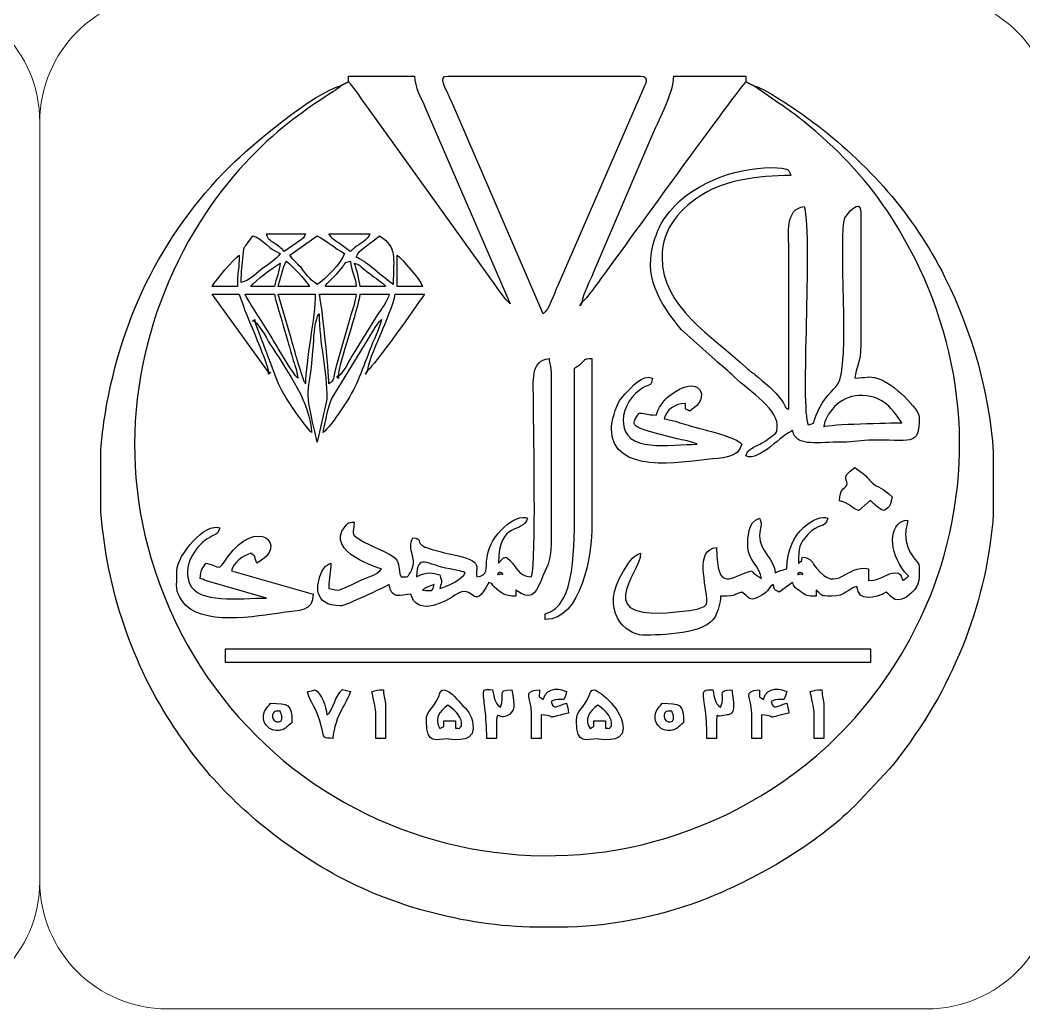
# Model space of a CAD drawing. Header units: millimetres. Extents: x -591 to 604, y 170 to 320.
# Drawn here: x 304.61 to 353.87, y 170.47 to 219.02 of the extents above; entities that cross this region are included whole.
import ezdxf

# ---------------------------------------------------------------- set-up
doc = ezdxf.new("R2010")
doc.units = ezdxf.units.MM
doc.header["$MEASUREMENT"] = 0
doc.layers.add('Layer 1', color=7, linetype='Continuous')

msp = doc.modelspace()

# ---------------------------------------------------------------- linework, layer by layer
at = {"layer": 'Layer 1', "color": 250, "lineweight": 18}
for points in [[(262.0292, 220.2725), (262.0292, 220.2725), (299.3166, 220.2725), (299.3166, 220.2725), (302.7625, 220.2725), (305.5729, 217.4621), (305.5729, 214.0162), (305.5729, 214.0162), (305.5729, 176.7288), (305.5729, 176.7288), (305.5729, 173.2829), (302.7625, 170.4725), (299.3166, 170.4725), (299.3166, 170.4725), (262.0292, 170.4725), (262.0292, 170.4725), (258.5833, 170.4725), (255.7729, 173.2829), (255.7729, 176.7288), (255.7729, 176.7288), (255.7729, 214.0162), (255.7729, 214.0162), (255.7729, 217.4621), (258.5833, 220.2725), (262.0292, 220.2725)], [(311.8292, 220.2725), (311.8292, 220.2725), (349.1166, 220.2725), (349.1166, 220.2725), (352.5625, 220.2725), (355.3729, 217.4621), (355.3729, 214.0162), (355.3729, 214.0162), (355.3729, 176.7288), (355.3729, 176.7288), (355.3729, 173.2829), (352.5625, 170.4725), (349.1166, 170.4725), (349.1166, 170.4725), (311.8292, 170.4725), (311.8292, 170.4725), (308.3833, 170.4725), (305.5729, 173.2829), (305.5729, 176.7288), (305.5729, 176.7288), (305.5729, 214.0162), (305.5729, 214.0162), (305.5729, 217.4621), (308.3833, 220.2725), (311.8292, 220.2725)]]:
    msp.add_open_spline(points, degree=3, knots=[0, 0, 0, 0, 0.125, 0.125, 0.125, 0.25, 0.25, 0.25, 0.375, 0.375, 0.375, 0.5, 0.5, 0.5, 0.625, 0.625, 0.625, 0.75, 0.75, 0.75, 0.875, 0.875, 0.875, 1, 1, 1, 1], dxfattribs=at)
at = {"layer": 'Layer 1', "color": 240}
for points, knots in [([(340.6086, 215.7875), (340.6086, 215.7875), (341.8517, 214.927), (341.8517, 214.927), (342.3052, 214.6247), (342.6274, 214.3902), (343.0645, 214.0364), (344.6564, 212.7483), (346.0343, 211.3385), (347.1687, 209.6301), (350.3679, 204.8115), (351.6842, 198.8305), (349.9401, 192.6866), (348.7464, 188.4813), (346.1604, 184.838), (343.15, 182.4562), (331.7688, 173.4512), (315.1576, 178.6985), (311.0269, 192.6121), (309.256, 198.577), (310.5464, 204.754), (313.7008, 209.5151), (316.585, 213.8681), (320.0318, 215.3707), (320.3371, 215.7875), (319.0893, 215.4968), (315.9263, 212.8586), (314.9108, 211.8432), (311.4588, 208.3916), (309.4269, 204.1153), (308.7241, 199.2881), (308.6586, 198.8392), (308.6096, 198.3872), (308.5759, 197.9331), (308.5759, 197.9331), (308.5759, 194.8858), (308.5759, 194.8858), (308.8508, 191.0946), (310.1288, 187.3401), (312.171, 184.2897), (312.5116, 183.781), (312.7595, 183.4306), (313.1237, 182.9477), (314.7836, 180.7463), (317.0312, 178.86), (319.3861, 177.4489), (322.4029, 175.6412), (325.9899, 174.6299), (329.6087, 174.4793), (329.6087, 174.4793), (331.5016, 174.4793), (331.5016, 174.4793), (333.8773, 174.5787), (336.2263, 175.0554), (338.3957, 175.9271), (340.8467, 176.9121), (343.6903, 178.581), (345.5588, 180.4297), (345.5588, 180.4297), (347.2738, 182.2528), (347.2738, 182.2528), (347.4527, 182.4643), (347.6271, 182.6916), (347.781, 182.8928), (350.5437, 186.5041), (352.0745, 190.5925), (352.3699, 194.7787), (352.3699, 194.7787), (352.3699, 197.7939), (352.3699, 197.7939), (352.1652, 200.7065), (351.3689, 203.6224), (349.9794, 206.4167), (348.4627, 209.4669), (346.1818, 212.0047), (343.5182, 214.0118), (342.9522, 214.4384), (341.263, 215.6351), (340.6086, 215.7875)], [0, 0, 0, 0, 0.0384615, 0.0384615, 0.0384615, 0.0769231, 0.0769231, 0.0769231, 0.1153846, 0.1153846, 0.1153846, 0.1538462, 0.1538462, 0.1538462, 0.1923077, 0.1923077, 0.1923077, 0.2307692, 0.2307692, 0.2307692, 0.2692308, 0.2692308, 0.2692308, 0.3076923, 0.3076923, 0.3076923, 0.3461538, 0.3461538, 0.3461538, 0.3846154, 0.3846154, 0.3846154, 0.4230769, 0.4230769, 0.4230769, 0.4615385, 0.4615385, 0.4615385, 0.5, 0.5, 0.5, 0.5384615, 0.5384615, 0.5384615, 0.5769231, 0.5769231, 0.5769231, 0.6153846, 0.6153846, 0.6153846, 0.6538462, 0.6538462, 0.6538462, 0.6923077, 0.6923077, 0.6923077, 0.7307692, 0.7307692, 0.7307692, 0.7692308, 0.7692308, 0.7692308, 0.8076923, 0.8076923, 0.8076923, 0.8461538, 0.8461538, 0.8461538, 0.8846154, 0.8846154, 0.8846154, 0.9230769, 0.9230769, 0.9230769, 0.9615385, 0.9615385, 0.9615385, 1, 1, 1, 1]), ([(320.5283, 215.8831), (320.5283, 215.8831), (320.3371, 215.7875), (320.3371, 215.7875), (320.3371, 215.7875), (320.5283, 215.8831), (320.5283, 215.8831)], [0, 0, 0, 0, 0.5, 0.5, 0.5, 1, 1, 1, 1]), ([(320.7196, 215.9787), (320.7196, 215.9787), (320.5283, 215.8831), (320.5283, 215.8831), (320.5283, 215.8831), (320.7196, 215.9787), (320.7196, 215.9787)], [0, 0, 0, 0, 0.5, 0.5, 0.5, 1, 1, 1, 1]), ([(320.7196, 215.9787), (320.9502, 215.8096), (321.4702, 214.9777), (321.7027, 214.667), (321.7027, 214.667), (327.6232, 206.4356), (327.6232, 206.4356), (327.7936, 206.1854), (328.4925, 205.1977), (328.6561, 205.078), (328.6561, 205.078), (324.4753, 214.7622), (324.4753, 214.7622), (324.2812, 215.2163), (323.9706, 215.7037), (323.9706, 216.2656), (323.9706, 216.2656), (320.7196, 216.2656), (320.7196, 216.2656), (320.7196, 216.2656), (320.7196, 215.9787), (320.7196, 215.9787)], [0, 0, 0, 0, 0.1428571, 0.1428571, 0.1428571, 0.2857143, 0.2857143, 0.2857143, 0.4285714, 0.4285714, 0.4285714, 0.5714286, 0.5714286, 0.5714286, 0.7142857, 0.7142857, 0.7142857, 0.8571429, 0.8571429, 0.8571429, 1, 1, 1, 1]), ([(330.2816, 204.5999), (330.5687, 204.8104), (330.8157, 205.5724), (330.9919, 205.9932), (330.9919, 205.9932), (335.1667, 215.5944), (335.1667, 215.5944), (335.2563, 215.7854), (335.5591, 216.2656), (335.0625, 216.2656), (335.0625, 216.2656), (325.5963, 216.2656), (325.5963, 216.2656), (325.0735, 216.2656), (325.4796, 215.7359), (325.8138, 214.9534), (325.8138, 214.9534), (330.2816, 204.5999), (330.2816, 204.5999)], [0, 0, 0, 0, 0.1666667, 0.1666667, 0.1666667, 0.3333333, 0.3333333, 0.3333333, 0.5, 0.5, 0.5, 0.6666667, 0.6666667, 0.6666667, 0.8333333, 0.8333333, 0.8333333, 1, 1, 1, 1]), ([(332.194, 205.1736), (332.4156, 205.322), (332.9902, 206.1717), (333.205, 206.4575), (333.9037, 207.3873), (339.9305, 215.7622), (340.2261, 215.9787), (340.2261, 215.9787), (340.2261, 216.2656), (340.2261, 216.2656), (340.2261, 216.2656), (336.6881, 216.2656), (336.6881, 216.2656), (336.6881, 215.4549), (335.9991, 214.202), (335.669, 213.46), (335.669, 213.46), (332.7541, 206.6215), (332.7541, 206.6215), (332.6212, 206.2995), (332.224, 205.5346), (332.194, 205.1736)], [0, 0, 0, 0, 0.1428571, 0.1428571, 0.1428571, 0.2857143, 0.2857143, 0.2857143, 0.4285714, 0.4285714, 0.4285714, 0.5714286, 0.5714286, 0.5714286, 0.7142857, 0.7142857, 0.7142857, 0.8571429, 0.8571429, 0.8571429, 1, 1, 1, 1]), ([(340.4174, 215.8831), (340.4174, 215.8831), (340.2261, 215.9787), (340.2261, 215.9787), (340.2261, 215.9787), (340.4174, 215.8831), (340.4174, 215.8831)], [0, 0, 0, 0, 0.5, 0.5, 0.5, 1, 1, 1, 1]), ([(340.6086, 215.7875), (340.6086, 215.7875), (340.4174, 215.8831), (340.4174, 215.8831), (340.4174, 215.8831), (340.6086, 215.7875), (340.6086, 215.7875)], [0, 0, 0, 0, 0.5, 0.5, 0.5, 1, 1, 1, 1]), ([(341.756, 199.1495), (341.756, 198.686), (341.741, 198.7803), (341.4767, 198.5682), (341.0403, 198.2179), (340.934, 198.2425), (340.5834, 198.0272), (340.3701, 197.8963), (340.2963, 197.8824), (340.2261, 197.6195), (340.8836, 197.3155), (342.0517, 198.7373), (342.5209, 198.8626), (342.7028, 198.0823), (343.5482, 198.2929), (344.7205, 198.2886), (345.3836, 198.2862), (345.7131, 198.3716), (346.2471, 198.3877), (348.3328, 198.4501), (348.7364, 198.0229), (348.7364, 199.5319), (348.7364, 199.889), (347.4728, 201.2026), (346.7039, 201.4268), (346.2175, 201.5686), (346.1521, 201.4443), (345.5808, 201.4443), (345.6242, 201.9662), (345.8677, 202.1736), (345.8677, 203.07), (345.8677, 203.07), (345.8677, 209.5721), (345.8677, 209.5721), (345.8677, 210.3439), (345.1635, 209.4628), (345.0864, 209.3017), (344.7469, 208.5923), (345.363, 201.9926), (344.7411, 201.1368), (344.5056, 200.8128), (344.0721, 200.5596), (343.6739, 199.622), (343.502, 199.2171), (343.6838, 199.2558), (343.286, 199.1495), (342.8744, 200.0073), (343.5002, 208.1185), (343.0947, 209.8589), (342.1349, 209.7791), (342.3294, 208.4296), (342.3297, 207.9466), (342.3297, 207.9466), (342.3297, 199.9144), (342.3297, 199.9144), (342.1248, 199.9971), (342.2418, 199.9253), (341.9842, 200.3339), (341.6935, 200.7949), (341.0948, 201.2529), (340.6746, 201.606), (340.4811, 201.7687), (340.4428, 201.7644), (340.2492, 201.9456), (338.5456, 203.5403), (336.1144, 204.921), (336.1144, 207.3728), (336.1144, 208.8435), (337.0426, 209.8092), (338.1611, 210.4897), (339.2008, 211.1222), (340.7764, 211.389), (342.4254, 211.389), (342.3568, 211.6456), (342.3755, 211.7715), (341.4692, 211.7715), (339.6711, 211.7715), (337.3887, 210.9647), (336.2651, 209.3259), (336.0345, 208.9895), (335.9036, 208.7163), (335.763, 208.2981), (335.1295, 206.4133), (335.9884, 205.1585), (337.055, 203.8192), (337.055, 203.8192), (338.7202, 202.329), (338.7202, 202.329), (339.0266, 202.0369), (339.2293, 201.9192), (339.5322, 201.6111), (340.1708, 200.962), (341.756, 199.9869), (341.756, 199.1495)], [0, 0, 0, 0, 0.0322581, 0.0322581, 0.0322581, 0.0645161, 0.0645161, 0.0645161, 0.0967742, 0.0967742, 0.0967742, 0.1290323, 0.1290323, 0.1290323, 0.1612903, 0.1612903, 0.1612903, 0.1935484, 0.1935484, 0.1935484, 0.2258065, 0.2258065, 0.2258065, 0.2580645, 0.2580645, 0.2580645, 0.2903226, 0.2903226, 0.2903226, 0.3225806, 0.3225806, 0.3225806, 0.3548387, 0.3548387, 0.3548387, 0.3870968, 0.3870968, 0.3870968, 0.4193548, 0.4193548, 0.4193548, 0.4516129, 0.4516129, 0.4516129, 0.483871, 0.483871, 0.483871, 0.516129, 0.516129, 0.516129, 0.5483871, 0.5483871, 0.5483871, 0.5806452, 0.5806452, 0.5806452, 0.6129032, 0.6129032, 0.6129032, 0.6451613, 0.6451613, 0.6451613, 0.6774194, 0.6774194, 0.6774194, 0.7096774, 0.7096774, 0.7096774, 0.7419355, 0.7419355, 0.7419355, 0.7741935, 0.7741935, 0.7741935, 0.8064516, 0.8064516, 0.8064516, 0.8387097, 0.8387097, 0.8387097, 0.8709677, 0.8709677, 0.8709677, 0.9032258, 0.9032258, 0.9032258, 0.9354839, 0.9354839, 0.9354839, 0.9677419, 0.9677419, 0.9677419, 1, 1, 1, 1]), ([(315.4605, 206.1298), (315.8675, 206.2246), (316.1042, 206.5187), (316.4437, 206.7721), (316.7833, 207.0254), (317.1565, 207.2409), (317.3729, 207.5641), (316.9133, 207.6869), (316.4937, 208.302), (316.0343, 208.4246), (315.5788, 207.7447), (315.603, 208.0277), (315.5524, 207.4723), (315.5083, 206.9869), (315.4605, 206.6771), (315.4605, 206.1298)], [0, 0, 0, 0, 0.2, 0.2, 0.2, 0.4, 0.4, 0.4, 0.6, 0.6, 0.6, 0.8, 0.8, 0.8, 1, 1, 1, 1]), ([(317.5642, 207.6597), (317.5642, 207.6597), (318.414, 208.2442), (318.414, 208.2442), (318.5573, 208.3789), (318.5375, 208.3037), (318.616, 208.5203), (318.616, 208.5203), (316.7036, 208.5203), (316.7036, 208.5203), (316.7884, 208.2024), (316.8634, 208.2212), (317.0983, 208.0546), (317.2777, 207.9275), (317.4404, 207.8285), (317.5642, 207.6597)], [0, 0, 0, 0, 0.2, 0.2, 0.2, 0.4, 0.4, 0.4, 0.6, 0.6, 0.6, 0.8, 0.8, 0.8, 1, 1, 1, 1]), ([(317.8511, 207.4685), (318.0452, 207.1785), (318.2475, 207.0596), (318.48, 206.7588), (318.7187, 206.4499), (318.887, 206.2368), (319.1897, 206.0342), (319.5705, 206.2891), (320.401, 207.0875), (320.5283, 207.5641), (320.0099, 207.8384), (319.7081, 208.1505), (319.1897, 208.4246), (319.1897, 208.4246), (317.8511, 207.4685), (317.8511, 207.4685)], [0, 0, 0, 0, 0.2, 0.2, 0.2, 0.4, 0.4, 0.4, 0.6, 0.6, 0.6, 0.8, 0.8, 0.8, 1, 1, 1, 1]), ([(320.8152, 207.6597), (320.8152, 207.6597), (320.9179, 207.7482), (320.9179, 207.7482), (320.9328, 207.7606), (321.0014, 207.8186), (321.022, 207.8355), (321.2782, 208.0437), (321.6527, 208.1922), (321.7714, 208.5203), (321.7714, 208.5203), (319.7634, 208.5203), (319.7634, 208.5203), (319.9153, 208.2935), (320.0178, 208.2195), (320.2594, 208.0602), (320.4908, 207.9077), (320.6163, 207.7928), (320.8152, 207.6597)], [0, 0, 0, 0, 0.1666667, 0.1666667, 0.1666667, 0.3333333, 0.3333333, 0.3333333, 0.5, 0.5, 0.5, 0.6666667, 0.6666667, 0.6666667, 0.8333333, 0.8333333, 0.8333333, 1, 1, 1, 1]), ([(321.1021, 207.3728), (321.4744, 207.2734), (322.5168, 206.3035), (322.9188, 206.0342), (322.9188, 207.4135), (323.1347, 207.832), (322.2495, 208.4246), (321.7571, 207.9967), (321.2, 207.7394), (321.1021, 207.3728)], [0, 0, 0, 0, 0.3333333, 0.3333333, 0.3333333, 0.6666667, 0.6666667, 0.6666667, 1, 1, 1, 1]), ([(314.0263, 205.9386), (314.0263, 205.9386), (315.2693, 205.9386), (315.2693, 205.9386), (315.2693, 206.6073), (315.3649, 206.8528), (315.3649, 207.4685), (315.0453, 207.2546), (314.2566, 206.2827), (314.0263, 205.9386)], [0, 0, 0, 0, 0.3333333, 0.3333333, 0.3333333, 0.6666667, 0.6666667, 0.6666667, 1, 1, 1, 1]), ([(323.1101, 205.9386), (323.1101, 205.9386), (324.3531, 205.9386), (324.3531, 205.9386), (324.268, 206.2573), (323.3319, 207.306), (323.1101, 207.4685), (323.1101, 207.4685), (323.1101, 205.9386), (323.1101, 205.9386)], [0, 0, 0, 0, 0.3333333, 0.3333333, 0.3333333, 0.6666667, 0.6666667, 0.6666667, 1, 1, 1, 1]), ([(315.9386, 205.9386), (315.9386, 205.9386), (317.086, 205.9386), (317.086, 205.9386), (317.1702, 206.2995), (317.3438, 206.7367), (317.3729, 207.086), (317.0141, 206.8458), (316.1593, 206.2679), (315.9386, 205.9386)], [0, 0, 0, 0, 0.3333333, 0.3333333, 0.3333333, 0.6666667, 0.6666667, 0.6666667, 1, 1, 1, 1]), ([(317.2773, 205.9386), (317.2773, 205.9386), (318.8072, 205.9386), (318.8072, 205.9386), (318.5827, 206.2737), (317.9956, 206.9568), (317.6598, 207.1816), (317.5315, 206.9145), (317.353, 206.2634), (317.2773, 205.9386)], [0, 0, 0, 0, 0.3333333, 0.3333333, 0.3333333, 0.6666667, 0.6666667, 0.6666667, 1, 1, 1, 1]), ([(319.5722, 205.9386), (319.5722, 205.9386), (321.1021, 205.9386), (321.1021, 205.9386), (321.0607, 206.4354), (320.853, 206.7277), (320.8152, 207.1816), (320.4852, 207.0935), (320.6474, 207.1722), (320.3506, 206.7857), (320.105, 206.466), (319.8007, 206.2798), (319.5722, 205.9386)], [0, 0, 0, 0, 0.25, 0.25, 0.25, 0.5, 0.5, 0.5, 0.75, 0.75, 0.75, 1, 1, 1, 1]), ([(321.2934, 205.9386), (321.2934, 205.9386), (322.5363, 205.9386), (322.5363, 205.9386), (322.3888, 206.1402), (322.0334, 206.3614), (321.7979, 206.5388), (321.3521, 206.8747), (321.3151, 207.0037), (321.0065, 207.086), (321.0967, 206.8979), (321.2714, 206.2025), (321.2934, 205.9386)], [0, 0, 0, 0, 0.25, 0.25, 0.25, 0.5, 0.5, 0.5, 0.75, 0.75, 0.75, 1, 1, 1, 1]), ([(316.7992, 201.7313), (316.7584, 202.2214), (315.5091, 204.9372), (315.3649, 205.556), (315.3649, 205.556), (314.0263, 205.556), (314.0263, 205.556), (314.0263, 205.556), (316.7992, 201.7313), (316.7992, 201.7313)], [0, 0, 0, 0, 0.3333333, 0.3333333, 0.3333333, 0.6666667, 0.6666667, 0.6666667, 1, 1, 1, 1]), ([(318.2335, 201.4443), (318.2082, 201.748), (318.0728, 202.113), (317.9799, 202.4338), (317.8716, 202.8078), (317.7684, 203.1603), (317.6806, 203.4731), (317.4825, 204.1783), (317.2441, 204.8774), (317.086, 205.556), (317.086, 205.556), (315.6518, 205.556), (315.6518, 205.556), (316.0382, 204.8256), (316.4935, 204.2096), (316.9257, 203.4833), (317.131, 203.1382), (318.0357, 201.5892), (318.2335, 201.4443)], [0, 0, 0, 0, 0.1666667, 0.1666667, 0.1666667, 0.3333333, 0.3333333, 0.3333333, 0.5, 0.5, 0.5, 0.6666667, 0.6666667, 0.6666667, 0.8333333, 0.8333333, 0.8333333, 1, 1, 1, 1]), ([(318.616, 201.1576), (318.616, 202.2683), (319.094, 204.4569), (319.094, 205.556), (319.094, 205.556), (317.2773, 205.556), (317.2773, 205.556), (317.2773, 205.556), (317.9259, 203.3361), (317.9259, 203.3361), (318.041, 202.9262), (318.1295, 202.6169), (318.2447, 202.2206), (318.2447, 202.2206), (318.5462, 201.2789), (318.5462, 201.2789), (318.5544, 201.2624), (318.574, 201.231), (318.5808, 201.218), (318.5877, 201.2049), (318.6026, 201.1766), (318.616, 201.1576)], [0, 0, 0, 0, 0.1428571, 0.1428571, 0.1428571, 0.2857143, 0.2857143, 0.2857143, 0.4285714, 0.4285714, 0.4285714, 0.5714286, 0.5714286, 0.5714286, 0.7142857, 0.7142857, 0.7142857, 0.8571429, 0.8571429, 0.8571429, 1, 1, 1, 1]), ([(319.7634, 201.1576), (320.0617, 201.376), (319.9147, 201.2874), (320.1666, 202.1886), (320.1666, 202.1886), (320.8039, 204.4198), (320.8039, 204.4198), (320.8985, 204.7439), (321.0748, 205.229), (321.1021, 205.556), (321.1021, 205.556), (319.2853, 205.556), (319.2853, 205.556), (319.4034, 205.31), (319.7634, 201.713), (319.7634, 201.1576)], [0, 0, 0, 0, 0.2, 0.2, 0.2, 0.4, 0.4, 0.4, 0.6, 0.6, 0.6, 0.8, 0.8, 0.8, 1, 1, 1, 1]), ([(320.2415, 201.5399), (320.4759, 201.7117), (320.7085, 202.2235), (320.8923, 202.5148), (320.8923, 202.5148), (322.1353, 204.5228), (322.1353, 204.5228), (322.319, 204.8145), (322.6399, 205.2278), (322.7276, 205.556), (322.7276, 205.556), (321.2934, 205.556), (321.2934, 205.556), (321.2408, 204.924), (320.2553, 202.1594), (320.2415, 201.5399)], [0, 0, 0, 0, 0.2, 0.2, 0.2, 0.4, 0.4, 0.4, 0.6, 0.6, 0.6, 0.8, 0.8, 0.8, 1, 1, 1, 1]), ([(321.6758, 201.8269), (321.9455, 202.0074), (324.1224, 205.0687), (324.4489, 205.556), (324.4489, 205.556), (323.0145, 205.556), (323.0145, 205.556), (322.982, 205.1663), (322.5025, 204.085), (322.3589, 203.7256), (322.1777, 203.2723), (321.7144, 202.2902), (321.6758, 201.8269)], [0, 0, 0, 0, 0.25, 0.25, 0.25, 0.5, 0.5, 0.5, 0.75, 0.75, 0.75, 1, 1, 1, 1]), ([(332.194, 205.1736), (332.194, 205.1736), (332.084, 204.9872), (332.084, 204.9872), (332.084, 204.9872), (332.194, 205.1736), (332.194, 205.1736)], [0, 0, 0, 0, 0.5, 0.5, 0.5, 1, 1, 1, 1]), ([(319.1897, 198.2889), (319.1897, 198.2889), (319.6678, 200.3925), (319.6678, 200.3925), (319.6678, 201.8315), (319.2853, 203.1305), (319.2853, 204.5999), (319.0604, 204.2761), (319.0395, 203.6323), (319.0018, 203.0666), (318.8087, 200.1816), (318.4616, 201.4142), (319.1897, 198.2889)], [0, 0, 0, 0, 0.25, 0.25, 0.25, 0.5, 0.5, 0.5, 0.75, 0.75, 0.75, 1, 1, 1, 1]), ([(316.1299, 204.2174), (316.1299, 204.2174), (316.1299, 204.313), (316.1299, 204.313), (316.1299, 204.313), (316.0183, 204.2333), (316.0183, 204.2333), (316.0183, 204.2333), (316.1299, 204.2174), (316.1299, 204.2174)], [0, 0, 0, 0, 0.3333333, 0.3333333, 0.3333333, 0.6666667, 0.6666667, 0.6666667, 1, 1, 1, 1]), ([(316.1299, 204.2174), (316.1299, 204.2174), (317.2624, 201.2383), (317.2624, 201.2383), (317.5034, 200.6315), (318.2056, 199.6434), (318.6415, 199.0793), (318.7354, 198.9581), (318.8182, 198.8644), (318.9028, 198.767), (318.8711, 200.1936), (317.7738, 201.7132), (316.9717, 202.9556), (316.772, 203.2649), (316.3592, 204.0493), (316.1299, 204.2174)], [0, 0, 0, 0, 0.2, 0.2, 0.2, 0.4, 0.4, 0.4, 0.6, 0.6, 0.6, 0.8, 0.8, 0.8, 1, 1, 1, 1]), ([(319.4766, 198.767), (319.908, 199.0832), (320.949, 200.7167), (321.1707, 201.2802), (321.3823, 201.8177), (321.5751, 202.2804), (321.7603, 202.7942), (321.9314, 203.2696), (322.2384, 203.8549), (322.3451, 204.313), (322.1153, 204.1446), (321.7035, 203.361), (321.5033, 203.0513), (321.5033, 203.0513), (319.9045, 200.4426), (319.9045, 200.4426), (319.7073, 200.027), (319.5882, 199.2466), (319.4766, 198.767)], [0, 0, 0, 0, 0.1666667, 0.1666667, 0.1666667, 0.3333333, 0.3333333, 0.3333333, 0.5, 0.5, 0.5, 0.6666667, 0.6666667, 0.6666667, 0.8333333, 0.8333333, 0.8333333, 1, 1, 1, 1]), ([(329.7079, 191.6911), (328.9415, 191.7081), (328.9967, 192.2912), (328.4649, 192.6473), (328.2908, 192.6007), (328.368, 192.6274), (328.2703, 192.5549), (328.2703, 192.5549), (328.0824, 192.3605), (328.0824, 192.3605), (328.0824, 194.4652), (329.3095, 193.7842), (329.5167, 194.5597), (328.9532, 194.8202), (327.6608, 193.7889), (327.5219, 192.6339), (327.4537, 192.0663), (327.5842, 191.7371), (327.0306, 191.6911), (326.8678, 192.0852), (327.5304, 192.461), (325.7472, 192.7982), (325.2762, 192.8871), (325.1148, 192.9497), (324.6886, 193.0783), (324.6835, 193.0798), (324.4815, 193.1421), (324.4709, 193.1475), (323.9776, 193.3959), (324.4345, 193.5423), (323.8752, 193.6035), (323.5476, 193.0205), (324.1822, 192.5368), (323.7604, 191.9039), (323.5796, 191.6326), (323.7126, 191.7002), (323.3014, 191.6911), (323.1134, 192.0829), (323.3213, 192.295), (322.9914, 192.6241), (322.805, 192.8101), (321.7862, 193.2026), (321.2917, 193.5086), (320.767, 193.8335), (320.9931, 193.7706), (321.0065, 194.3685), (320.6827, 194.3415), (320.732, 194.3611), (320.5562, 194.1493), (319.5183, 192.8975), (322.3183, 192.0757), (322.3451, 192.0736), (322.1359, 191.7879), (321.849, 191.752), (321.2959, 191.4971), (320.0547, 190.9253), (320.3505, 190.9806), (319.7634, 191.1174), (319.7634, 191.6979), (319.8591, 191.8835), (319.8591, 192.3605), (319.6293, 192.2389), (319.5504, 192.2046), (319.4199, 191.9387), (319.1249, 191.3373), (318.9608, 190.2567), (320.3371, 190.2567), (320.5748, 190.2567), (322.4251, 191.1485), (322.7276, 191.3085), (322.7894, 190.5655), (323.3026, 190.7908), (323.7794, 190.8304), (324.0551, 189.798), (325.2936, 190.3298), (325.9396, 190.779), (326.9524, 191.4832), (326.7728, 189.8329), (327.6043, 191.4041), (327.9728, 191.2708), (327.6263, 191.422), (327.8777, 191.1994), (328.2487, 190.8709), (328.3321, 190.7348), (328.943, 190.7348), (328.943, 190.7348), (328.943, 191.0216), (328.943, 191.0216), (329.6633, 190.5391), (329.8714, 190.7447), (330.1736, 191.5121), (330.4347, 192.1752), (330.6641, 192.3724), (330.6641, 193.3166), (330.6641, 193.3166), (330.6641, 201.7313), (330.6641, 201.7313), (330.6641, 202.061), (330.5934, 202.1015), (330.5685, 202.4006), (329.6403, 202.3234), (329.8034, 201.2883), (329.8035, 200.2969), (329.8037, 198.4505), (329.9429, 192.6997), (329.7079, 191.6911)], [0, 0, 0, 0, 0.0285714, 0.0285714, 0.0285714, 0.0571429, 0.0571429, 0.0571429, 0.0857143, 0.0857143, 0.0857143, 0.1142857, 0.1142857, 0.1142857, 0.1428571, 0.1428571, 0.1428571, 0.1714286, 0.1714286, 0.1714286, 0.2, 0.2, 0.2, 0.2285714, 0.2285714, 0.2285714, 0.2571429, 0.2571429, 0.2571429, 0.2857143, 0.2857143, 0.2857143, 0.3142857, 0.3142857, 0.3142857, 0.3428571, 0.3428571, 0.3428571, 0.3714286, 0.3714286, 0.3714286, 0.4, 0.4, 0.4, 0.4285714, 0.4285714, 0.4285714, 0.4571429, 0.4571429, 0.4571429, 0.4857143, 0.4857143, 0.4857143, 0.5142857, 0.5142857, 0.5142857, 0.5428571, 0.5428571, 0.5428571, 0.5714286, 0.5714286, 0.5714286, 0.6, 0.6, 0.6, 0.6285714, 0.6285714, 0.6285714, 0.6571429, 0.6571429, 0.6571429, 0.6857143, 0.6857143, 0.6857143, 0.7142857, 0.7142857, 0.7142857, 0.7428571, 0.7428571, 0.7428571, 0.7714286, 0.7714286, 0.7714286, 0.8, 0.8, 0.8, 0.8285714, 0.8285714, 0.8285714, 0.8571429, 0.8571429, 0.8571429, 0.8857143, 0.8857143, 0.8857143, 0.9142857, 0.9142857, 0.9142857, 0.9428571, 0.9428571, 0.9428571, 0.9714286, 0.9714286, 0.9714286, 1, 1, 1, 1]), ([(331.8115, 201.9225), (331.8115, 199.6913), (331.8115, 197.4602), (331.8115, 195.2291), (331.8115, 193.2472), (331.8967, 190.2283), (330.3773, 189.8742), (330.3773, 189.8742), (330.3773, 189.5873), (330.3773, 189.5873), (332.1528, 189.5873), (332.6721, 192.7273), (332.6721, 194.2728), (332.6721, 194.2728), (332.6721, 202.4006), (332.6721, 202.4006), (332.2106, 202.3903), (332.4296, 202.3958), (332.1936, 202.2096), (332.1918, 202.2082), (332.114, 202.1342), (332.0396, 202.077), (331.9344, 201.9959), (331.8946, 201.978), (331.8115, 201.9225)], [0, 0, 0, 0, 0.125, 0.125, 0.125, 0.25, 0.25, 0.25, 0.375, 0.375, 0.375, 0.5, 0.5, 0.5, 0.625, 0.625, 0.625, 0.75, 0.75, 0.75, 0.875, 0.875, 0.875, 1, 1, 1, 1]), ([(316.7992, 201.7313), (316.7992, 201.7313), (316.7992, 201.6357), (316.7992, 201.6357), (316.7992, 201.6357), (316.9108, 201.7154), (316.9108, 201.7154), (316.9108, 201.7154), (316.7992, 201.7313), (316.7992, 201.7313)], [0, 0, 0, 0, 0.3333333, 0.3333333, 0.3333333, 0.6666667, 0.6666667, 0.6666667, 1, 1, 1, 1]), ([(320.2415, 201.5399), (320.2415, 201.5399), (320.1459, 201.5399), (320.1459, 201.5399), (320.1459, 201.5399), (320.2256, 201.4285), (320.2256, 201.4285), (320.2256, 201.4285), (320.2415, 201.5399), (320.2415, 201.5399)], [0, 0, 0, 0, 0.3333333, 0.3333333, 0.3333333, 0.6666667, 0.6666667, 0.6666667, 1, 1, 1, 1]), ([(321.6758, 201.8269), (321.6758, 201.8269), (321.5658, 201.6403), (321.5658, 201.6403), (321.5658, 201.6403), (321.6758, 201.8269), (321.6758, 201.8269)], [0, 0, 0, 0, 0.5, 0.5, 0.5, 1, 1, 1, 1]), ([(333.6282, 198.9582), (333.6282, 196.6664), (337.1497, 197.32), (338.2968, 197.4452), (339.0581, 197.5285), (339.8474, 197.4916), (340.0349, 198.1932), (339.7614, 198.5665), (337.8438, 198.9844), (337.2736, 199.1612), (337.0211, 199.2396), (336.499, 199.4123), (336.21, 199.4363), (336.3231, 199.86), (336.7195, 200.1892), (337.2618, 200.2013), (337.2989, 199.7572), (337.1594, 200.0341), (337.4532, 199.8187), (338.5952, 200.4232), (337.9828, 201.7947), (336.4383, 200.5468), (336.2055, 200.359), (335.9006, 199.9412), (335.8277, 199.6275), (335.347, 199.6275), (335.3995, 199.7136), (334.967, 199.7232), (334.6232, 199.0736), (334.3384, 199.101), (336.8576, 198.4583), (336.9947, 198.4234), (337.1153, 198.4107), (337.3368, 198.3638), (337.3368, 198.3638), (337.772, 198.2252), (337.772, 198.2252), (337.7861, 198.2191), (337.8155, 198.206), (337.8357, 198.1932), (336.541, 198.1932), (334.202, 197.7294), (334.202, 199.3407), (334.202, 200.0393), (334.6729, 200.6754), (335.1635, 200.961), (335.5371, 201.1785), (335.5898, 201.0188), (335.6363, 201.4443), (335.149, 201.6698), (334.6167, 200.9689), (334.305, 200.6721), (334.305, 200.6721), (334.0456, 200.3578), (334.0456, 200.3578), (333.8266, 200.0085), (333.6282, 199.2962), (333.6282, 198.9582)], [0, 0, 0, 0, 0.0526316, 0.0526316, 0.0526316, 0.1052632, 0.1052632, 0.1052632, 0.1578947, 0.1578947, 0.1578947, 0.2105263, 0.2105263, 0.2105263, 0.2631579, 0.2631579, 0.2631579, 0.3157895, 0.3157895, 0.3157895, 0.3684211, 0.3684211, 0.3684211, 0.4210526, 0.4210526, 0.4210526, 0.4736842, 0.4736842, 0.4736842, 0.5263158, 0.5263158, 0.5263158, 0.5789474, 0.5789474, 0.5789474, 0.6315789, 0.6315789, 0.6315789, 0.6842105, 0.6842105, 0.6842105, 0.7368421, 0.7368421, 0.7368421, 0.7894737, 0.7894737, 0.7894737, 0.8421053, 0.8421053, 0.8421053, 0.8947368, 0.8947368, 0.8947368, 0.9473684, 0.9473684, 0.9473684, 1, 1, 1, 1]), ([(344.0509, 199.0538), (344.1003, 199.6482), (344.842, 200.5839), (345.772, 200.5839), (346.8821, 200.5839), (347.2813, 200.1327), (347.8757, 199.245), (347.2883, 199.245), (344.3239, 199.185), (344.0509, 199.0538)], [0, 0, 0, 0, 0.3333333, 0.3333333, 0.3333333, 0.6666667, 0.6666667, 0.6666667, 1, 1, 1, 1]), ([(344.8158, 195.4203), (345.3692, 195.2913), (345.3856, 195.0453), (345.772, 194.9422), (345.772, 194.9422), (346.3279, 195.4389), (346.3279, 195.4389), (346.5553, 195.2381), (346.7063, 195.0245), (347.0151, 194.9422), (347.3416, 195.1608), (347.2955, 195.1736), (347.3975, 195.6115), (346.9742, 196.0577), (346.666, 196.087), (346.4402, 196.2797), (346.1635, 196.5154), (346.3261, 196.5467), (345.5808, 197.0458), (344.7874, 196.5145), (345.2959, 196.4234), (345.1733, 196.1833), (345.0814, 196.0038), (344.8287, 195.9937), (344.8158, 195.4203)], [0, 0, 0, 0, 0.125, 0.125, 0.125, 0.25, 0.25, 0.25, 0.375, 0.375, 0.375, 0.5, 0.5, 0.5, 0.625, 0.625, 0.625, 0.75, 0.75, 0.75, 0.875, 0.875, 0.875, 1, 1, 1, 1]), ([(312.305, 191.978), (312.305, 191.1362), (312.2014, 191.0412), (312.5558, 190.5075), (313.4185, 189.2086), (316.2465, 189.7564), (317.5099, 189.9285), (318.3067, 190.037), (318.9792, 189.971), (318.9985, 190.8304), (318.9985, 190.8304), (314.9825, 191.978), (314.9825, 191.978), (315.0923, 192.3894), (315.5289, 192.7291), (315.9386, 192.8385), (316.2545, 192.6071), (316.0459, 192.7344), (316.2255, 192.3605), (317.8735, 193.2325), (316.215, 194.6894), (314.7908, 192.6476), (314.2581, 191.8841), (314.4999, 192.1833), (313.7393, 192.3605), (313.5649, 192.0998), (313.4624, 192.0409), (313.4524, 191.5955), (313.8074, 191.5127), (313.4825, 191.5742), (313.8092, 191.474), (313.8092, 191.474), (316.7036, 190.6392), (316.7036, 190.6392), (315.3306, 190.6392), (313.3525, 190.359), (312.9227, 191.3551), (312.5769, 192.1563), (313.1529, 193.1319), (313.7935, 193.5492), (314.1471, 193.7795), (314.3113, 193.7166), (314.4088, 194.0816), (313.7211, 194.3996), (312.305, 192.7441), (312.305, 191.978)], [0, 0, 0, 0, 0.0666667, 0.0666667, 0.0666667, 0.1333333, 0.1333333, 0.1333333, 0.2, 0.2, 0.2, 0.2666667, 0.2666667, 0.2666667, 0.3333333, 0.3333333, 0.3333333, 0.4, 0.4, 0.4, 0.4666667, 0.4666667, 0.4666667, 0.5333333, 0.5333333, 0.5333333, 0.6, 0.6, 0.6, 0.6666667, 0.6666667, 0.6666667, 0.7333333, 0.7333333, 0.7333333, 0.8, 0.8, 0.8, 0.8666667, 0.8666667, 0.8666667, 0.9333333, 0.9333333, 0.9333333, 1, 1, 1, 1]), ([(342.2341, 192.0736), (342.0024, 192.0195), (341.8504, 191.9735), (341.6604, 191.8822), (341.646, 192.5271), (340.8954, 192.9548), (340.8954, 193.6991), (340.8954, 194.1648), (341.0863, 194.1618), (340.8954, 194.5597), (340.3028, 194.4014), (340.3217, 193.5991), (340.3217, 193.1254), (340.3217, 192.5293), (340.9427, 192.1779), (340.9911, 191.5955), (340.9911, 191.5955), (340.6465, 191.8246), (340.6465, 191.8246), (340.5916, 191.8789), (340.5328, 191.9591), (340.5129, 191.978), (339.5468, 191.7529), (338.7918, 190.7775), (338.7918, 193.1254), (337.6788, 193.0328), (338.3136, 191.2626), (338.3136, 190.4479), (338.3136, 190.0866), (337.4448, 190.037), (337.1382, 189.9979), (332.403, 189.3935), (335.0402, 191.8301), (335.0625, 192.8385), (334.6234, 192.7213), (334.4473, 192.3122), (334.2193, 191.9607), (332.9805, 190.0518), (334.3493, 188.8224), (335.1582, 188.8224), (336.0625, 188.8224), (338.2994, 188.8567), (338.7281, 189.7467), (338.8469, 189.9933), (338.9759, 190.4148), (338.9831, 190.7348), (339.9693, 190.7348), (339.4844, 190.7978), (340.0349, 190.9262), (340.4143, 190.672), (340.3516, 190.4626), (340.8336, 190.6888), (341.4119, 190.9606), (341.2173, 191.0539), (341.5648, 191.3085), (341.654, 190.9745), (341.6012, 191.0938), (341.8517, 190.9262), (341.8517, 190.9262), (342.5209, 191.4041), (342.5209, 191.4041), (342.5758, 191.1989), (342.6691, 191.1244), (342.9215, 190.9441), (343.1955, 190.7482), (343.222, 190.7348), (343.6684, 190.7348), (343.6684, 190.7348), (343.6684, 191.0216), (343.6684, 191.0216), (344.0529, 190.7641), (343.7845, 190.7348), (344.4334, 190.7348), (345.1491, 190.7348), (345.1733, 191.0786), (345.6764, 191.2129), (345.7429, 190.4141), (346.5678, 190.6389), (347.1107, 190.9262), (347.3869, 190.7411), (347.5791, 190.1879), (348.3725, 190.9073), (348.7844, 191.2806), (348.7364, 191.6878), (348.7364, 192.1692), (348.7364, 192.5071), (348.0669, 192.7414), (348.0669, 193.7948), (348.0669, 194.1244), (348.1376, 194.1649), (348.1625, 194.4641), (347.3277, 194.4454), (347.1544, 193.1916), (347.9, 192.09), (348.2509, 191.5714), (348.3133, 191.8283), (348.0623, 191.5982), (347.7621, 191.3232), (348.0231, 191.8822), (347.5888, 191.8822), (347.1106, 191.8822), (346.9549, 191.5155), (346.2501, 191.4999), (346.2501, 191.4999), (346.2501, 192.0736), (346.2501, 192.0736), (345.1377, 192.3327), (344.7266, 190.8206), (343.6966, 192.1017), (343.4448, 192.4152), (343.4767, 192.6076), (342.9991, 192.6473), (342.9322, 192.3677), (343.0114, 192.5095), (342.8078, 192.3605), (342.8078, 193.1375), (342.8541, 193.3033), (343.2455, 193.7396), (343.8218, 194.3826), (344.094, 194.0046), (344.2421, 194.5597), (343.7656, 194.78), (342.2341, 193.9768), (342.2341, 192.0736)], [0, 0, 0, 0, 0.0243902, 0.0243902, 0.0243902, 0.0487805, 0.0487805, 0.0487805, 0.0731707, 0.0731707, 0.0731707, 0.097561, 0.097561, 0.097561, 0.1219512, 0.1219512, 0.1219512, 0.1463415, 0.1463415, 0.1463415, 0.1707317, 0.1707317, 0.1707317, 0.195122, 0.195122, 0.195122, 0.2195122, 0.2195122, 0.2195122, 0.2439024, 0.2439024, 0.2439024, 0.2682927, 0.2682927, 0.2682927, 0.2926829, 0.2926829, 0.2926829, 0.3170732, 0.3170732, 0.3170732, 0.3414634, 0.3414634, 0.3414634, 0.3658537, 0.3658537, 0.3658537, 0.3902439, 0.3902439, 0.3902439, 0.4146341, 0.4146341, 0.4146341, 0.4390244, 0.4390244, 0.4390244, 0.4634146, 0.4634146, 0.4634146, 0.4878049, 0.4878049, 0.4878049, 0.5121951, 0.5121951, 0.5121951, 0.5365854, 0.5365854, 0.5365854, 0.5609756, 0.5609756, 0.5609756, 0.5853659, 0.5853659, 0.5853659, 0.6097561, 0.6097561, 0.6097561, 0.6341463, 0.6341463, 0.6341463, 0.6585366, 0.6585366, 0.6585366, 0.6829268, 0.6829268, 0.6829268, 0.7073171, 0.7073171, 0.7073171, 0.7317073, 0.7317073, 0.7317073, 0.7560976, 0.7560976, 0.7560976, 0.7804878, 0.7804878, 0.7804878, 0.804878, 0.804878, 0.804878, 0.8292683, 0.8292683, 0.8292683, 0.8536585, 0.8536585, 0.8536585, 0.8780488, 0.8780488, 0.8780488, 0.902439, 0.902439, 0.902439, 0.9268293, 0.9268293, 0.9268293, 0.9512195, 0.9512195, 0.9512195, 0.9756098, 0.9756098, 0.9756098, 1, 1, 1, 1]), ([(324.0663, 191.6911), (324.0925, 192.8661), (324.5472, 192.2815), (325.6905, 192.0721), (326.0007, 192.0153), (326.2084, 192.0015), (326.4569, 191.8822), (326.3466, 191.5779), (325.5218, 191.189), (325.2137, 191.1174), (325.3157, 191.5552), (325.3157, 191.3487), (325.2137, 191.7868), (324.8271, 191.8893), (324.6128, 191.9533), (324.0663, 191.6911)], [0, 0, 0, 0, 0.2, 0.2, 0.2, 0.4, 0.4, 0.4, 0.6, 0.6, 0.6, 0.8, 0.8, 0.8, 1, 1, 1, 1]), ([(328.0824, 191.8822), (328.184, 191.9838), (328.445, 191.7305), (328.1889, 191.8326), (328.1867, 191.8334), (327.9222, 191.7221), (328.0824, 191.8822)], [0, 0, 0, 0, 0.5, 0.5, 0.5, 1, 1, 1, 1]), ([(342.8078, 191.8822), (342.9094, 191.9838), (343.1705, 191.7305), (342.9144, 191.8326), (342.9121, 191.8334), (342.6476, 191.7221), (342.8078, 191.8822)], [0, 0, 0, 0, 0.5, 0.5, 0.5, 1, 1, 1, 1]), ([(324.3531, 191.0216), (324.4773, 191.1296), (324.3564, 191.0578), (324.5851, 191.1722), (324.708, 191.2335), (324.8052, 191.2502), (324.927, 191.3085), (324.8221, 190.916), (324.8556, 191.0216), (324.3531, 191.0216)], [0, 0, 0, 0, 0.3333333, 0.3333333, 0.3333333, 0.6666667, 0.6666667, 0.6666667, 1, 1, 1, 1]), ([(314.6956, 187.4838), (314.6956, 187.4838), (346.3457, 187.4838), (346.3457, 187.4838), (346.3457, 187.4838), (346.3457, 188.153), (346.3457, 188.153), (346.3457, 188.153), (314.6956, 188.153), (314.6956, 188.153), (314.6956, 188.153), (314.6956, 187.4838), (314.6956, 187.4838)], [0, 0, 0, 0, 0.25, 0.25, 0.25, 0.5, 0.5, 0.5, 0.75, 0.75, 0.75, 1, 1, 1, 1]), ([(324.5443, 184.6152), (324.5443, 183.3841), (325.0598, 183.7271), (325.5963, 183.7271), (325.5968, 183.7271), (326.8393, 183.4627), (326.8393, 184.2326), (326.8393, 184.7969), (326.6383, 185.0639), (326.3399, 185.3587), (326.0542, 185.6406), (325.817, 186.035), (325.4049, 186.145), (325.2266, 186.0256), (325.4146, 186.2398), (325.2474, 186.0161), (325.1379, 185.8695), (325.2203, 185.9986), (325.1683, 185.8602), (324.8858, 185.1059), (324.5443, 185.1898), (324.5443, 184.6152)], [0, 0, 0, 0, 0.1428571, 0.1428571, 0.1428571, 0.2857143, 0.2857143, 0.2857143, 0.4285714, 0.4285714, 0.4285714, 0.5714286, 0.5714286, 0.5714286, 0.7142857, 0.7142857, 0.7142857, 0.8571429, 0.8571429, 0.8571429, 1, 1, 1, 1]), ([(327.5087, 183.7546), (327.5087, 183.7546), (327.9867, 183.7546), (327.9867, 183.7546), (327.9867, 185.6471), (327.9686, 184.4649), (328.6185, 184.933), (328.9771, 185.1914), (328.8105, 185.6305), (328.7354, 186.1422), (327.9275, 186.1267), (328.4658, 185.8842), (328.178, 185.2844), (327.868, 185.5115), (327.8948, 185.7187), (327.7955, 186.145), (327.4193, 186.1366), (327.3709, 186.2362), (327.342, 185.8851), (327.3411, 185.8741), (327.4034, 185.3633), (327.421, 185.1984), (327.4741, 184.701), (327.5087, 184.3778), (327.5087, 183.7546)], [0, 0, 0, 0, 0.125, 0.125, 0.125, 0.25, 0.25, 0.25, 0.375, 0.375, 0.375, 0.5, 0.5, 0.5, 0.625, 0.625, 0.625, 0.75, 0.75, 0.75, 0.875, 0.875, 0.875, 1, 1, 1, 1]), ([(329.7079, 184.9976), (329.7079, 184.9976), (329.7079, 183.7546), (329.7079, 183.7546), (329.7079, 183.7546), (330.186, 183.7546), (330.186, 183.7546), (330.186, 183.7546), (330.186, 184.902), (330.186, 184.902), (331.1673, 184.8203), (330.1427, 184.6755), (331.5247, 184.9976), (331.5032, 185.2557), (331.4799, 185.2576), (331.429, 185.4757), (330.9319, 185.3598), (330.7931, 185.0882), (330.6641, 185.5713), (331.2382, 185.8467), (331.2681, 185.3584), (331.429, 186.0495), (331.2387, 186.1564), (330.4467, 186.3755), (330.2816, 185.6669), (330.0038, 185.8705), (330.1014, 185.6536), (330.0904, 186.145), (329.204, 186.0713), (329.7079, 185.7851), (329.7079, 184.9976)], [0, 0, 0, 0, 0.1, 0.1, 0.1, 0.2, 0.2, 0.2, 0.3, 0.3, 0.3, 0.4, 0.4, 0.4, 0.5, 0.5, 0.5, 0.6, 0.6, 0.6, 0.7, 0.7, 0.7, 0.8, 0.8, 0.8, 0.9, 0.9, 0.9, 1, 1, 1, 1]), ([(340.5129, 184.9976), (340.5129, 184.9976), (340.5129, 183.7546), (340.5129, 183.7546), (340.5129, 183.7546), (340.9911, 183.7546), (340.9911, 183.7546), (340.9911, 183.7546), (340.9911, 184.902), (340.9911, 184.902), (341.9724, 184.8203), (340.9477, 184.6755), (342.3297, 184.9976), (342.3083, 185.2557), (342.2849, 185.2576), (342.2341, 185.4757), (341.7371, 185.3598), (341.5981, 185.0882), (341.4692, 185.5713), (342.0431, 185.8467), (342.0732, 185.3584), (342.2341, 186.0495), (342.0436, 186.1564), (341.2517, 186.3755), (341.0867, 185.6669), (340.8089, 185.8705), (340.9064, 185.6536), (340.8954, 186.145), (340.0091, 186.0713), (340.5129, 185.7851), (340.5129, 184.9976)], [0, 0, 0, 0, 0.1, 0.1, 0.1, 0.2, 0.2, 0.2, 0.3, 0.3, 0.3, 0.4, 0.4, 0.4, 0.5, 0.5, 0.5, 0.6, 0.6, 0.6, 0.7, 0.7, 0.7, 0.8, 0.8, 0.8, 0.9, 0.9, 0.9, 1, 1, 1, 1]), ([(318.7152, 186.0378), (318.8674, 185.3808), (319.1114, 185.4978), (319.4286, 184.1846), (319.5297, 183.7661), (319.4839, 183.765), (319.9546, 183.7546), (320.0471, 184.8663), (320.7136, 185.6131), (320.8152, 186.0495), (320.8152, 186.0495), (320.4364, 186.1567), (320.4364, 186.1567), (320.0275, 185.8482), (320.018, 185.1586), (319.6678, 184.902), (319.6294, 185.3632), (319.3816, 185.9343), (319.094, 186.145), (319.094, 186.145), (318.7152, 186.0378), (318.7152, 186.0378)], [0, 0, 0, 0, 0.1428571, 0.1428571, 0.1428571, 0.2857143, 0.2857143, 0.2857143, 0.4285714, 0.4285714, 0.4285714, 0.5714286, 0.5714286, 0.5714286, 0.7142857, 0.7142857, 0.7142857, 0.8571429, 0.8571429, 0.8571429, 1, 1, 1, 1]), ([(321.8671, 186.0495), (322.1412, 184.8726), (322.0583, 185.0561), (322.0583, 183.7546), (322.0583, 183.7546), (322.5363, 183.7546), (322.5363, 183.7546), (322.5363, 183.7546), (322.5363, 185.2844), (322.5363, 185.2844), (322.5363, 185.7651), (322.4505, 185.7126), (322.4408, 186.145), (322.1855, 186.1394), (322.0585, 186.1237), (321.8671, 186.0495)], [0, 0, 0, 0, 0.2, 0.2, 0.2, 0.4, 0.4, 0.4, 0.6, 0.6, 0.6, 0.8, 0.8, 0.8, 1, 1, 1, 1]), ([(331.9071, 184.6152), (331.9071, 183.3841), (332.4225, 183.7271), (332.959, 183.7271), (332.9595, 183.7271), (334.202, 183.4627), (334.202, 184.2326), (334.202, 185.1432), (333.1042, 186.0553), (332.7677, 186.145), (332.6847, 186.0896), (332.6485, 186.1733), (332.5312, 185.8602), (332.2486, 185.1059), (331.9071, 185.1898), (331.9071, 184.6152)], [0, 0, 0, 0, 0.2, 0.2, 0.2, 0.4, 0.4, 0.4, 0.6, 0.6, 0.6, 0.8, 0.8, 0.8, 1, 1, 1, 1]), ([(338.3136, 183.7546), (338.3136, 183.7546), (338.7918, 183.7546), (338.7918, 183.7546), (338.7918, 183.9793), (338.7784, 184.2233), (338.7811, 184.4422), (338.7891, 185.1126), (338.8287, 184.8085), (338.9373, 184.8372), (339.5215, 184.9912), (339.7528, 184.6959), (339.5404, 186.1422), (338.7326, 186.1267), (339.2709, 185.8842), (338.9831, 185.2844), (338.673, 185.5115), (338.6999, 185.7187), (338.6006, 186.145), (337.7737, 186.1266), (338.3136, 186.0555), (338.3136, 183.7546)], [0, 0, 0, 0, 0.1428571, 0.1428571, 0.1428571, 0.2857143, 0.2857143, 0.2857143, 0.4285714, 0.4285714, 0.4285714, 0.5714286, 0.5714286, 0.5714286, 0.7142857, 0.7142857, 0.7142857, 0.8571429, 0.8571429, 0.8571429, 1, 1, 1, 1]), ([(343.3815, 186.0495), (343.6558, 184.8726), (343.5728, 185.0561), (343.5728, 183.7546), (343.5728, 183.7546), (344.0509, 183.7546), (344.0509, 183.7546), (344.0509, 183.7546), (344.0509, 185.2844), (344.0509, 185.2844), (344.0509, 185.7651), (343.9649, 185.7126), (343.9552, 186.145), (343.6999, 186.1394), (343.5729, 186.1237), (343.3815, 186.0495)], [0, 0, 0, 0, 0.2, 0.2, 0.2, 0.4, 0.4, 0.4, 0.6, 0.6, 0.6, 0.8, 0.8, 0.8, 1, 1, 1, 1]), ([(317.1817, 184.137), (317.6161, 184.137), (317.6804, 184.3413), (317.9466, 184.5195), (317.9466, 185.4509), (317.7735, 185.4757), (316.8948, 185.4757), (316.7394, 185.2437), (316.5121, 185.0948), (316.5505, 184.7363), (316.586, 184.4069), (316.864, 184.137), (317.1817, 184.137)], [0, 0, 0, 0, 0.25, 0.25, 0.25, 0.5, 0.5, 0.5, 0.75, 0.75, 0.75, 1, 1, 1, 1]), ([(325.2137, 184.2326), (324.9153, 184.6783), (325.1688, 185.0939), (325.5963, 185.3801), (325.8266, 185.2258), (326.2656, 184.8815), (326.2656, 184.5195), (326.2656, 184.1539), (326.295, 184.4847), (326.17, 184.2326), (325.9168, 184.3348), (325.9915, 184.0359), (325.9786, 184.6152), (325.9786, 184.6152), (325.4049, 184.6152), (325.4049, 184.6152), (325.3694, 184.1879), (325.5095, 184.4381), (325.2137, 184.2326)], [0, 0, 0, 0, 0.1666667, 0.1666667, 0.1666667, 0.3333333, 0.3333333, 0.3333333, 0.5, 0.5, 0.5, 0.6666667, 0.6666667, 0.6666667, 0.8333333, 0.8333333, 0.8333333, 1, 1, 1, 1]), ([(332.5765, 184.2326), (332.2781, 184.6783), (332.5316, 185.0939), (332.959, 185.3801), (333.1894, 185.2258), (333.6282, 184.8815), (333.6282, 184.5195), (333.6282, 184.1539), (333.6576, 184.4847), (333.5327, 184.2326), (333.2795, 184.3348), (333.3544, 184.0359), (333.3414, 184.6152), (333.3414, 184.6152), (332.7677, 184.6152), (332.7677, 184.6152), (332.7322, 184.1879), (332.8723, 184.4381), (332.5765, 184.2326)], [0, 0, 0, 0, 0.1666667, 0.1666667, 0.1666667, 0.3333333, 0.3333333, 0.3333333, 0.5, 0.5, 0.5, 0.6666667, 0.6666667, 0.6666667, 0.8333333, 0.8333333, 0.8333333, 1, 1, 1, 1]), ([(336.4014, 184.137), (336.8358, 184.137), (336.9001, 184.3413), (337.1662, 184.5195), (337.1662, 185.4509), (336.9932, 185.4757), (336.1144, 185.4757), (335.959, 185.2437), (335.7318, 185.0948), (335.7702, 184.7363), (335.8056, 184.4069), (336.0837, 184.137), (336.4014, 184.137)], [0, 0, 0, 0, 0.25, 0.25, 0.25, 0.5, 0.5, 0.5, 0.75, 0.75, 0.75, 1, 1, 1, 1]), ([(316.9905, 184.8064), (316.9905, 184.9629), (317.0477, 185.0932), (317.1817, 185.0932), (317.1817, 185.0932), (317.3729, 185.0932), (317.3729, 185.0932), (317.7226, 184.3642), (316.9905, 184.5083), (316.9905, 184.8064)], [0, 0, 0, 0, 0.3333333, 0.3333333, 0.3333333, 0.6666667, 0.6666667, 0.6666667, 1, 1, 1, 1]), ([(336.21, 184.8064), (336.21, 184.9629), (336.2672, 185.0932), (336.4014, 185.0932), (336.4014, 185.0932), (336.5925, 185.0932), (336.5925, 185.0932), (336.9423, 184.3642), (336.21, 184.5083), (336.21, 184.8064)], [0, 0, 0, 0, 0.3333333, 0.3333333, 0.3333333, 0.6666667, 0.6666667, 0.6666667, 1, 1, 1, 1])]:
    msp.add_open_spline(points, degree=3, knots=knots, dxfattribs=at)

doc.saveas('drawing.dxf')
